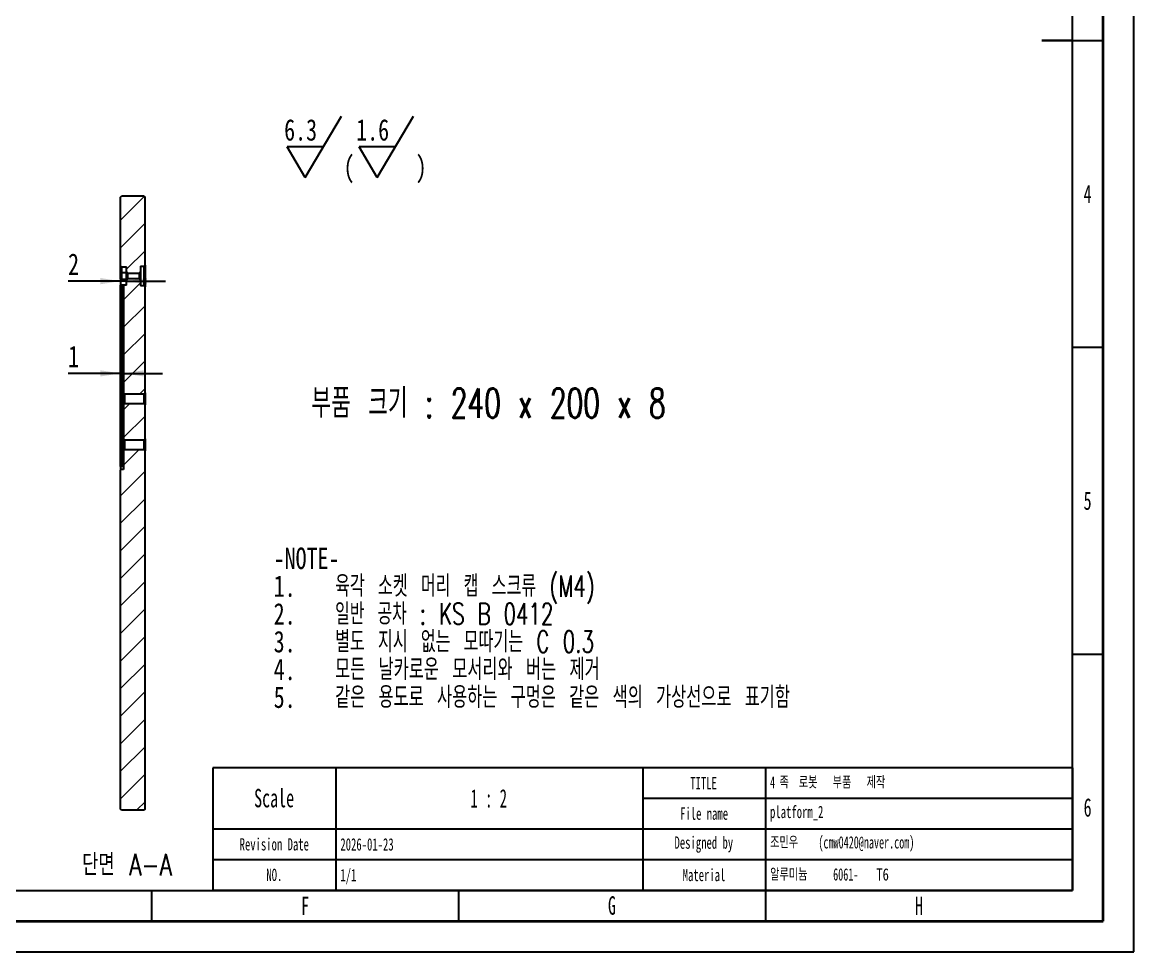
# Model space of a CAD drawing. Header units: millimetres. Extents: x 0 to 420, y 1 to 298.
# Drawn here: x 238.9 to 420, y 1 to 152.5 of the extents above; entities that cross this region are included whole.
import ezdxf

# ---------------------------------------------------------------- set-up
doc = ezdxf.new("R2010")
doc.units = ezdxf.units.MM
for name, color, linetype in [('SLD-0', 179, 'Continuous'), ('가는실선', 7, 'Continuous'), ('레이어9', 230, 'Continuous'), ('치수선', 104, 'Continuous')]:
    doc.layers.add(name, color=color, linetype=linetype)
for name, color, linetype, lineweight in [('도면층1', 4, 'Continuous', 35), ('도면층2', 3, 'Continuous', 25), ('도면층3', 5, 'Continuous', 25)]:
    doc.layers.add(name, color=color, linetype=linetype, lineweight=lineweight)
doc.styles.add('SLDTEXTSTYLE10', font='TXT', dxfattribs={"width": 0.605})
doc.styles.add('SLDTEXTSTYLE11', font='TXT', dxfattribs={"width": 0.582911})
doc.styles.add('SLDTEXTSTYLE2', font='TXT', dxfattribs={"width": 0.75})
doc.styles.add('SLDTEXTSTYLE3', font='TXT', dxfattribs={"width": 0.684211, "bigfont": 'bigfont'})
doc.styles.add('SLDTEXTSTYLE4', font='TXT', dxfattribs={"width": 0.676471, "bigfont": 'bigfont'})
doc.styles.add('SLDTEXTSTYLE5', font='TXT', dxfattribs={"width": 0.694444, "bigfont": 'bigfont'})
doc.styles.add('SLDTEXTSTYLE6', font='TXT', dxfattribs={"width": 0.693548, "bigfont": 'bigfont'})
doc.styles.add('SLDTEXTSTYLE7', font='TXT', dxfattribs={"width": 0.666667, "bigfont": 'bigfont'})
doc.styles.add('SLDTEXTSTYLE8', font='TXT', dxfattribs={"width": 0.638186})
doc.styles.add('SLDTEXTSTYLE9', font='TXT', dxfattribs={"width": 0.75, "bigfont": 'bigfont'})
doc.dimstyles.new('SLDDIMSTYLE0', dxfattribs={"dimtxt": 3.5, "dimasz": 3.302, "dimexe": 0, "dimexo": 0.0625, "dimgap": 0.875, "dimtad": 1, "dimdec": 3, "dimlfac": 2, "dimrnd": 1e-09, "dimzin": 12, "dimdsep": 46, "dimtxsty": 'SLDTEXTSTYLE2', "dimsah": 1, "dimcen": 0.09, "dimadec": 0, "dimazin": 3, "dimtfac": 1, "dimtdec": 3, "dimtmove": 0, "dimatfit": 0, "dimfxl": 1, "dimfrac": 2, "dimtolj": 1, "dimtzin": 12, "dimarcsym": 0})

# ---------------------------------------------------------------- blocks, each defined once
blk = doc.blocks.new('SW_NOTE_0')
at = {"layer": '가는실선', "color": 0}
for p, q in [((3.42, -5), (9.32, 5)), ((15.17, -5), (21.07, 5)), ((3.42, -5), (0.48, 0)), ((6.37, 0), (0.48, 0)), ((15.17, -5), (12.22, 0)), ((18.12, 0), (12.22, 0))]:
    blk.add_line(p, q, dxfattribs=at)
at = {"layer": '가는실선', "color": 0, "char_height": 3.5, "attachment_point": 1, "style": 'SLDTEXTSTYLE2'}
for s, insert in [('6.3', (0, 4.51)), ('1.6', (11.74, 4.51)), ('(', (9.67, -1.51)), (')', (21.42, -1.51))]:
    blk.add_mtext(s, dxfattribs=dict(at, insert=insert))
blk = doc.blocks.new('_D_28')
at = {"layer": '치수선', "transparency": 16777216}
for p, q in [((254.92, 95.25), (246.39, 95.25)), ((255.42, 95.25), (254.92, 95.25)), ((255.42, 95.25), (261.77, 95.25))]:
    blk.add_line(p, q, dxfattribs=at)
for points in [[(254.92, 95.25), (251.62, 95.76), (251.62, 94.74)], [(255.42, 95.25), (258.73, 94.74), (258.73, 95.76)]]:
    blk.add_solid(points, dxfattribs=at)
at = {"layer": '치수선', "transparency": 16777216, "insert": (246.39, 99.76), "char_height": 3.5, "attachment_point": 1, "style": 'SLDTEXTSTYLE2'}
blk.add_mtext('1', dxfattribs=at)
blk = doc.blocks.new('_D_29')
at = {"layer": '치수선', "transparency": 16777216}
for p, q in [((254.92, 110.48), (254.92, 109.28)), ((254.92, 110.28), (246.39, 110.28)), ((255.92, 110.28), (254.92, 110.28)), ((255.92, 110.28), (262.27, 110.28))]:
    blk.add_line(p, q, dxfattribs=at)
for points in [[(254.92, 110.28), (251.62, 110.79), (251.62, 109.77)], [(255.92, 110.28), (259.23, 109.77), (259.23, 110.79)]]:
    blk.add_solid(points, dxfattribs=at)
at = {"layer": '치수선', "transparency": 16777216, "insert": (246.39, 114.79), "char_height": 3.5, "attachment_point": 1, "style": 'SLDTEXTSTYLE2'}
blk.add_mtext('2', dxfattribs=at)

msp = doc.modelspace()

# ---------------------------------------------------------------- hatches: boundary and pattern name
at = {"layer": '레이어9', "linetype": 'Continuous', "lineweight": 18}
h = msp.add_hatch(dxfattribs=at)
h.set_pattern_fill('ANSI31', color=256, angle=3e-322, style=0)
edge = h.paths.add_edge_path(flags=0)
edge.add_line((255.92338, 112.61278), (255.92338, 111.86278))
edge.add_spline(control_points=[(255.92338, 111.86278), (255.97964, 111.76901), (256.03133, 111.67197), (256.07338, 111.57103)], knot_values=[0.000001357, 0.000001357, 0.000001357, 0.000001357, 0.000657427, 0.000657427, 0.000657427, 0.000657427], weights=[1, 1, 1, 1], degree=3, periodic=0)
edge.add_line((256.07338, 111.57103), (258.02338, 111.57103))
edge.add_spline(control_points=[(258.02338, 111.57103), (258.06544, 111.67197), (258.11713, 111.76901), (258.17338, 111.86278)], knot_values=[0.002550177, 0.002550177, 0.002550177, 0.002550177, 0.00321027, 0.00321027, 0.00321027, 0.00321027], weights=[1, 1, 1, 1], degree=3, periodic=0)
edge.add_line((258.17338, 111.86278), (258.17338, 112.69885))
edge.add_line((258.17338, 112.69885), (258.77338, 112.69885))
edge.add_spline(control_points=[(258.77338, 112.69885), (258.82297, 112.75746), (258.87301, 112.8157), (258.92338, 112.87363)], knot_values=[0.007840226, 0.007840226, 0.007840226, 0.007840226, 0.008300203, 0.008300203, 0.008300203, 0.008300203], weights=[1, 1, 1, 1], degree=3, periodic=0)
edge.add_line((258.92338, 112.87363), (258.92338, 123.96278))
edge.add_line((258.92338, 123.96278), (258.77338, 124.11278))
edge.add_line((258.77338, 124.11278), (255.07338, 124.11278))
edge.add_line((255.07338, 124.11278), (254.92338, 123.96278))
edge.add_line((254.92338, 123.96278), (254.92338, 112.76278))
edge.add_line((254.92338, 112.76278), (255.07338, 112.61278))
edge.add_line((255.07338, 112.61278), (255.92338, 112.61278))
h = msp.add_hatch(dxfattribs=at)
h.set_pattern_fill('ANSI31', color=256, angle=3e-322, style=0)
edge = h.paths.add_edge_path(flags=0)
edge.add_line((255.57338, 109.61278), (255.42338, 109.46278))
edge.add_line((255.42338, 109.46278), (255.42338, 92.08778))
edge.add_line((255.42338, 92.08778), (255.57338, 91.93778))
edge.add_line((255.57338, 91.93778), (258.77338, 91.93778))
edge.add_line((258.77338, 91.93778), (258.92338, 92.08778))
edge.add_line((258.92338, 92.08778), (258.92338, 109.35192))
edge.add_spline(control_points=[(258.92338, 109.35192), (258.87301, 109.40985), (258.82297, 109.46809), (258.77338, 109.5267)], knot_values=[0.000001067, 0.000001067, 0.000001067, 0.000001067, 0.000461686, 0.000461686, 0.000461686, 0.000461686], weights=[1, 1, 1, 1], degree=3, periodic=0)
edge.add_line((258.77338, 109.5267), (258.17338, 109.5267))
edge.add_line((258.17338, 109.5267), (258.17338, 110.36278))
edge.add_spline(control_points=[(258.17338, 110.36278), (258.11713, 110.45654), (258.06544, 110.55358), (258.02338, 110.65452)], knot_values=[0.000001357, 0.000001357, 0.000001357, 0.000001357, 0.000657427, 0.000657427, 0.000657427, 0.000657427], weights=[1, 1, 1, 1], degree=3, periodic=0)
edge.add_line((258.02338, 110.65452), (256.07338, 110.65452))
edge.add_spline(control_points=[(256.07338, 110.65452), (256.03133, 110.55358), (255.97964, 110.45654), (255.92338, 110.36278)], knot_values=[0.002550177, 0.002550177, 0.002550177, 0.002550177, 0.00321027, 0.00321027, 0.00321027, 0.00321027], weights=[1, 1, 1, 1], degree=3, periodic=0)
edge.add_line((255.92338, 110.36278), (255.92338, 109.61278))
edge.add_line((255.92338, 109.61278), (255.57338, 109.61278))
h = msp.add_hatch(dxfattribs=at)
h.set_pattern_fill('ANSI31', color=256, angle=3e-322, style=0)
h.paths.add_polyline_path([(258.92338, 90.13778), (258.77338, 90.28778), (255.57338, 90.28778), (255.42338, 90.13778), (255.42338, 84.58778), (255.57338, 84.43778), (258.77338, 84.43778), (258.92338, 84.58778)], flags=0)
h = msp.add_hatch(dxfattribs=at)
h.set_pattern_fill('ANSI31', color=256, angle=3e-322, style=0)
h.paths.add_polyline_path([(255.42338, 82.63778), (255.42338, 79.61278), (255.07338, 79.61278), (254.92338, 79.46278), (254.92338, 24.26278), (255.07338, 24.11278), (258.77338, 24.11278), (258.92338, 24.26278), (258.92338, 82.63778), (258.77338, 82.78778), (255.57338, 82.78778)], flags=0)

# ---------------------------------------------------------------- linework, layer by layer
at = {"color": 7, "linetype": 'Continuous', "lineweight": 25}
for p, q in [((254.92338, 123.96278), (255.07338, 124.11278)), ((254.92338, 112.76278), (254.92338, 123.96278)), ((258.77338, 124.11278), (255.07338, 124.11278)), ((258.77338, 124.11278), (258.92338, 123.96278)), ((258.92338, 112.87363), (258.92338, 123.96278)), ((255.07338, 112.61278), (254.92338, 112.76278)), ((254.92338, 111.48032), (254.92338, 112.76278)), ((255.07338, 112.61278), (255.92338, 112.61278)), ((255.07338, 112.61278), (255.07338, 111.61278)), ((255.92338, 111.86278), (255.92338, 112.61278)), ((258.17338, 112.69885), (258.77338, 112.69885)), ((258.17338, 112.69885), (258.17338, 111.86278)), ((258.77338, 109.5267), (258.77338, 112.69885)), ((258.92338, 112.87363), (258.92338, 109.35192)), ((254.92338, 110.58974), (254.92338, 111.48032)), ((254.92338, 110.58974), (254.92338, 109.61278)), ((255.92338, 111.61278), (255.07338, 111.61278)), ((255.07338, 111.61278), (255.07338, 110.61278)), ((255.07338, 110.61278), (255.92338, 110.61278)), ((255.92338, 110.36278), (255.92338, 111.86278)), ((256.07338, 111.58006), (256.07338, 110.65078)), ((256.07338, 111.57103), (258.02338, 111.57103)), ((258.02338, 110.65452), (256.07338, 110.65452)), ((258.02338, 110.65452), (258.02338, 111.57477)), ((258.17338, 111.86278), (258.17338, 110.36278)), ((254.92338, 109.46278), (255.07338, 109.61278)), ((254.92338, 109.46278), (254.92338, 109.61278)), ((254.92338, 109.61278), (255.07338, 109.61278)), ((254.92338, 80.08974), (254.92338, 109.46278)), ((255.07338, 109.61278), (255.07338, 80.11278)), ((255.57338, 109.61278), (255.07338, 109.61278)), ((255.42338, 109.46278), (255.57338, 109.61278)), ((255.42338, 109.46278), (255.42338, 92.08778)), ((255.92338, 109.61278), (255.57338, 109.61278)), ((255.92338, 109.61278), (255.92338, 110.36278)), ((258.17338, 110.36278), (258.17338, 109.5267)), ((258.77338, 109.5267), (258.17338, 109.5267)), ((258.92338, 92.08778), (258.92338, 109.35192)), ((255.57338, 91.93778), (255.42338, 92.08778)), ((255.42338, 90.13778), (255.42338, 92.08778)), ((255.57338, 91.93778), (258.77338, 91.93778)), ((255.57338, 91.93778), (255.57338, 90.28778)), ((258.92338, 92.08778), (258.77338, 91.93778)), ((258.77338, 90.28778), (258.77338, 91.93778)), ((258.92338, 92.08778), (258.92338, 90.13778)), ((255.42338, 90.13778), (255.57338, 90.28778)), ((255.42338, 90.13778), (255.42338, 84.58778)), ((258.77338, 90.28778), (255.57338, 90.28778)), ((258.77338, 90.28778), (258.92338, 90.13778)), ((258.92338, 84.58778), (258.92338, 90.13778)), ((255.57338, 84.43778), (255.42338, 84.58778)), ((255.42338, 82.63778), (255.42338, 84.58778)), ((255.57338, 84.43778), (258.77338, 84.43778)), ((255.57338, 84.43778), (255.57338, 82.78778)), ((258.92338, 84.58778), (258.77338, 84.43778)), ((258.77338, 82.78778), (258.77338, 84.43778)), ((258.92338, 84.58778), (258.92338, 82.63778)), ((255.42338, 82.63778), (255.57338, 82.78778)), ((255.42338, 82.63778), (255.42338, 79.61278)), ((258.77338, 82.78778), (255.57338, 82.78778)), ((258.77338, 82.78778), (258.92338, 82.63778)), ((258.92338, 24.26278), (258.92338, 82.63778)), ((254.92338, 80.08974), (254.92338, 79.46278)), ((255.07338, 80.11278), (255.42338, 80.11278)), ((254.92338, 79.46278), (255.07338, 79.61278)), ((254.92338, 24.26278), (254.92338, 79.46278)), ((255.42338, 79.61278), (255.07338, 79.61278)), ((255.07338, 24.11278), (254.92338, 24.26278)), ((255.07338, 24.11278), (258.77338, 24.11278)), ((258.92338, 24.26278), (258.77338, 24.11278))]:
    msp.add_line(p, q, dxfattribs=at)
for centre in [(255.07338, 110.11278), (255.07338, 79.61278)]:
    msp.add_arc(centre, 0.5, 90, 107.4576031, dxfattribs=at)
for points in [[(258.92338, 112.87363), (258.873, 112.81569), (258.82296, 112.75746), (258.77338, 112.69885)], [(254.92338, 111.48032), (254.9749, 111.52104), (255.02518, 111.56457), (255.07338, 111.61278)], [(256.07338, 111.57103), (256.03122, 111.67223), (255.97979, 111.76876), (255.92338, 111.86278)], [(255.92338, 110.36278), (255.97996, 110.45707), (256.03138, 110.55368), (256.07338, 110.65452)], [(258.17338, 111.86278), (258.11681, 111.76848), (258.06539, 111.67187), (258.02338, 111.57103)], [(258.02338, 110.65452), (258.06554, 110.55332), (258.11698, 110.45679), (258.17338, 110.36278)], [(258.77338, 109.5267), (258.82297, 109.46809), (258.873, 109.40986), (258.92338, 109.35192)]]:
    msp.add_open_spline(points, degree=3, dxfattribs=at)
at = {"layer": 'SLD-0', "color": 7}
for p, q in [((420, 1), (420, 298)), ((0, 1), (420, 1))]:
    msp.add_line(p, q, dxfattribs=at)
at = {"layer": '도면층1', "color": 7}
for p, q in [((415, 6), (415, 293)), ((5, 6), (415, 6))]:
    msp.add_line(p, q, dxfattribs=at)
at = {"layer": '도면층2', "color": 7}
for p, q in [((410, 11), (410, 288)), ((410, 149.5), (405, 149.5)), ((405, 149.5), (415, 149.5)), ((410, 11), (410, 149.5)), ((410, 149.5), (415, 149.5)), ((410, 99.5), (415, 99.5)), ((410, 49.5), (415, 49.5)), ((10, 11), (410, 11)), ((260, 11), (260, 6)), ((310, 11), (310, 6)), ((360, 11), (360, 6))]:
    msp.add_line(p, q, dxfattribs=at)
at = {"layer": '도면층3', "color": 7}
for p, q in [((410, 31), (270, 31)), ((270, 31), (270, 11)), ((290, 31), (290, 11)), ((340, 31), (340, 11)), ((360, 31), (360, 11)), ((410, 31), (410, 11)), ((410, 26), (340, 26)), ((410, 21), (270, 21)), ((410, 16), (270, 16)), ((410, 11), (270, 11))]:
    msp.add_line(p, q, dxfattribs=at)

# ---------------------------------------------------------------- block references
at = {"layer": '가는실선'}
msp.add_blockref('SW_NOTE_0', (281.59582, 132.16994), dxfattribs=at)

# ---------------------------------------------------------------- texts
at = {"layer": 'SLD-0', "color": 7}
for s, insert, char_height, attachment_point, style in [('TITLE', (349.91375, 29.4948), 2, 2, 'SLDTEXTSTYLE8'), ('4', (360.75, 29.6128), 2, 1, 'SLDTEXTSTYLE10'), ('족', (362.29167, 29.61002), 2, 1, 'SLDTEXTSTYLE9'), ('로봇', (365.43333, 29.61002), 2, 1, 'SLDTEXTSTYLE9'), ('부품', (370.95278, 29.61002), 2, 1, 'SLDTEXTSTYLE9'), ('제작', (376.47222, 29.61002), 2, 1, 'SLDTEXTSTYLE9'), ('Scale', (279.9563, 27.5432), 3, 2, 'SLDTEXTSTYLE8'), ('File name', (350.00236, 24.5108), 2, 2, 'SLDTEXTSTYLE8'), ('platform_2', (360.75, 24.7888), 2, 1, 'SLDTEXTSTYLE8'), ('조민우', (360.75, 19.83202), 2, 1, 'SLDTEXTSTYLE9'), ('(cmw0420@naver.com)', (368.62222, 19.8348), 2, 1, 'SLDTEXTSTYLE10'), ('Revision Date', (279.98254, 19.5108), 2, 2, 'SLDTEXTSTYLE8'), ('Designed by', (349.9589, 19.7878), 2, 2, 'SLDTEXTSTYLE8'), ('NO.', (279.9962, 14.5288), 2, 2, 'SLDTEXTSTYLE8'), ('Material', (349.99102, 14.5108), 2, 2, 'SLDTEXTSTYLE8'), ('알루미늄', (360.76389, 14.60702), 2, 1, 'SLDTEXTSTYLE9'), ('6061-', (371.025, 14.6098), 2, 1, 'SLDTEXTSTYLE10'), ('T6', (378.06389, 14.60702), 2, 1, 'SLDTEXTSTYLE2')]:
    msp.add_mtext(s, dxfattribs=dict(at, insert=insert, char_height=char_height, attachment_point=attachment_point, style=style))
at = {"layer": '가는실선', "attachment_point": 1}
for s, insert, char_height, style in [('부품 크기 : 240 x 200 x 8', (286.03214, 92.78651), 4.7625, 'SLDTEXTSTYLE7'), ('-NOTE-', (279.88679, 66.86453), 3.5, 'SLDTEXTSTYLE2'), ('1.', (279.88679, 62.33883), 3.5, 'SLDTEXTSTYLE2'), ('육각 소켓 머리 캡 스크류 (M4)', (289.88679, 62.33883), 3.5, 'SLDTEXTSTYLE3'), ('일반 공차 : KS B 0412', (289.88679, 57.81314), 3.5, 'SLDTEXTSTYLE4'), ('2.', (279.88679, 57.81314), 3.5, 'SLDTEXTSTYLE2'), ('3.', (279.88679, 53.28744), 3.5, 'SLDTEXTSTYLE2'), ('별도 지시 없는 모따기는 C 0.3', (289.88679, 53.28744), 3.5, 'SLDTEXTSTYLE3'), ('모든 날카로운 모서리와 버는 제거', (289.88679, 48.76175), 3.5, 'SLDTEXTSTYLE5'), ('4.', (279.88679, 48.76175), 3.5, 'SLDTEXTSTYLE2'), ('5.', (279.88679, 44.23606), 3.5, 'SLDTEXTSTYLE2'), ('같은 용도로 사용하는 구멍은 같은 색의 가상선으로 표기함', (289.88679, 44.23606), 3.5, 'SLDTEXTSTYLE6')]:
    msp.add_mtext(s, dxfattribs=dict(at, insert=insert, char_height=char_height, style=style))
at = {"layer": '도면층2', "color": 7}
for s, insert, char_height, attachment_point, style in [('4', (412.47838, 125.9922), 3, 2, 'SLDTEXTSTYLE8'), ('5', (412.47838, 76.0177), 3, 2, 'SLDTEXTSTYLE8'), ('1 : 2', (314.92431, 27.4982), 3, 2, 'SLDTEXTSTYLE11'), ('6', (412.47838, 26.0237), 3, 2, 'SLDTEXTSTYLE8'), ('2026-01-23', (290.75, 19.4988), 2, 1, 'SLDTEXTSTYLE8'), ('1/1', (290.75, 14.4988), 2, 1, 'SLDTEXTSTYLE8'), ('F', (285.00796, 9.9922), 3, 2, 'SLDTEXTSTYLE8'), ('G', (334.99159, 10.0432), 3, 2, 'SLDTEXTSTYLE8'), ('H', (385.01353, 9.9922), 3, 2, 'SLDTEXTSTYLE8')]:
    msp.add_mtext(s, dxfattribs=dict(at, insert=insert, char_height=char_height, attachment_point=attachment_point, style=style))
at = {"layer": '레이어9', "insert": (255.99268, 16.94317), "char_height": 3.5, "attachment_point": 2, "style": 'SLDTEXTSTYLE9'}
msp.add_mtext('단면 A-A', dxfattribs=at)

# ---------------------------------------------------------------- dimensions: what is measured, and where the dimension line sits
at = {"layer": '치수선'}
for base, p1, p2, picture, middle in [((254.92338, 110.28208), (255.92338, 109.61278), (254.92338, 111.48032), '_D_29', (247.68563, 110.28208)), ((254.92338, 95.25073), (255.42338, 109.46278), (254.92338, 109.46278), '_D_28', (247.68563, 95.25073))]:
    dim = msp.add_linear_dim(base=base, p1=p1, p2=p2, dimstyle='SLDDIMSTYLE0', dxfattribs=at)
    dim.commit()
    dim.dimension.update_dxf_attribs({"geometry": picture, "text_midpoint": middle, "dimtype": 160})

doc.saveas('drawing.dxf')
